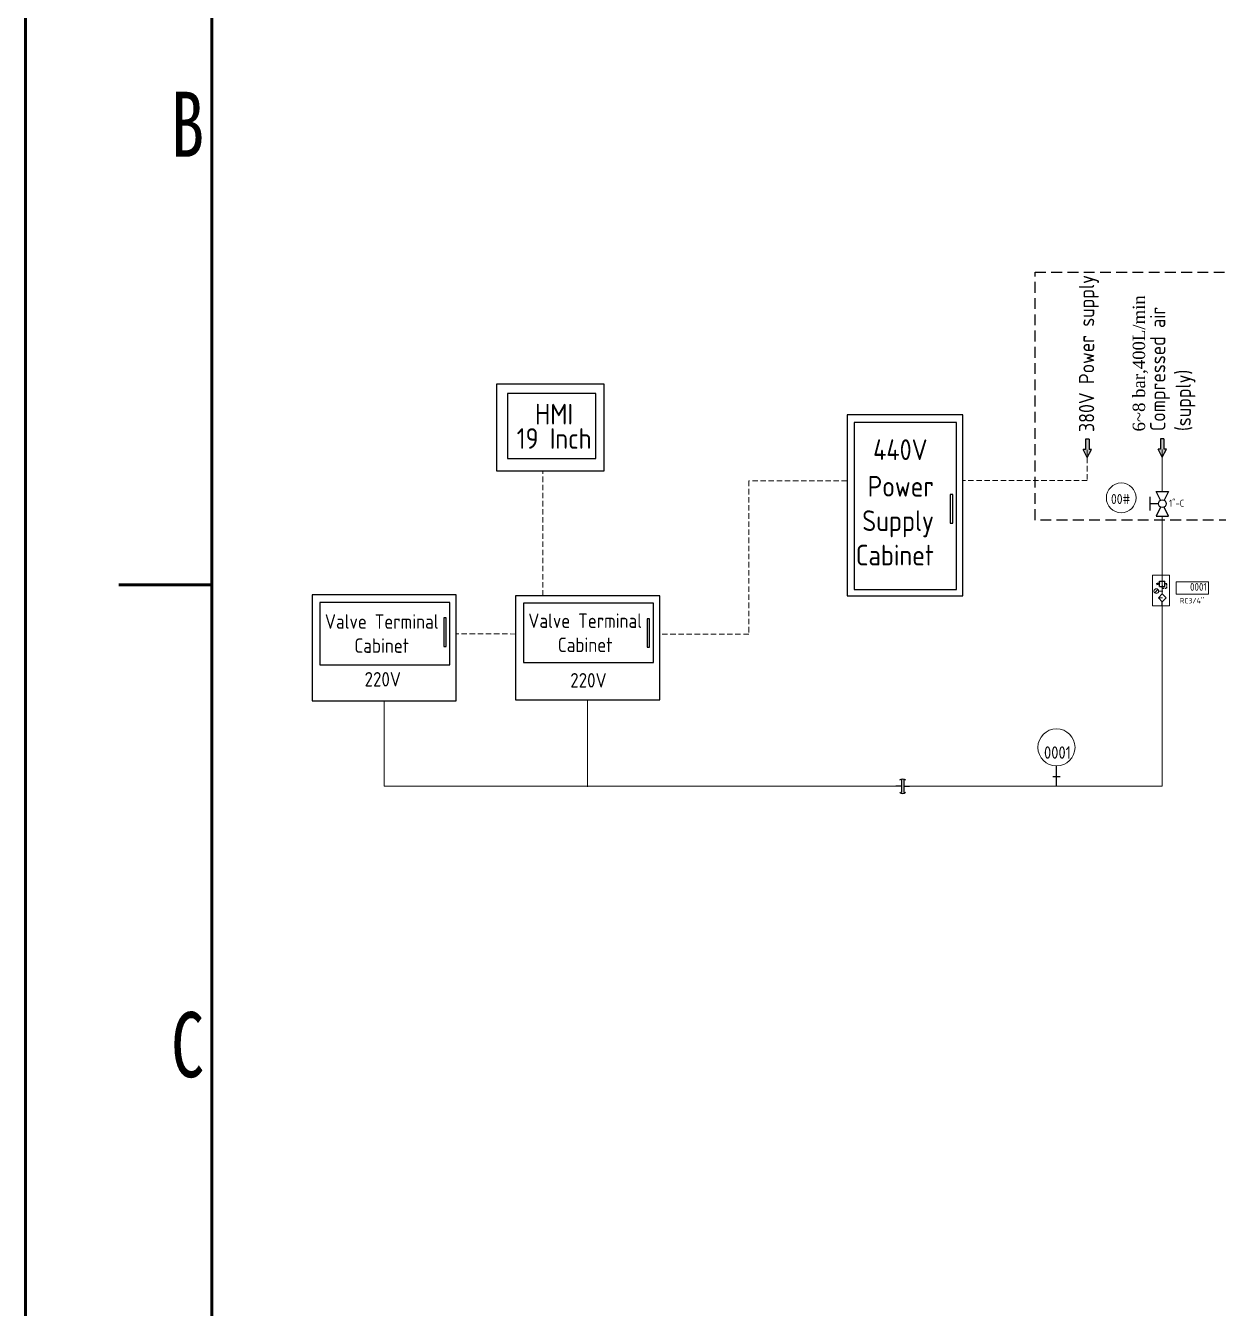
# Model space of a CAD drawing. Header units: millimetres. Extents: x -68339142 to 208, y -167 to 82456658.
# Drawn here: x -68339142 to -68337743, y 82449610 to 82451115 of the extents above; entities that cross this region are included whole.
import ezdxf

# ---------------------------------------------------------------- set-up
doc = ezdxf.new("R2010")
doc.units = ezdxf.units.MM
doc.header["$MEASUREMENT"] = 0
doc.linetypes.add('HIDDEN', pattern=[9.525, 6.35, -3.175])
for name, color, linetype, lineweight in [('AM_8', 1, 'Continuous', 15), ('Border (ISO)', 7, 'Continuous', 50), ('I8符号标注层', 3, 'Continuous', 9), ('Langurage', 7, 'Continuous', 0), ('图层09压缩空气CA', 4, 'Continuous', 15)]:
    doc.layers.add(name, color=color, linetype=linetype, lineweight=lineweight)
for name, color, linetype in [('压缩空气', 130, 'Continuous'), ('文字', 1, 'Continuous'), ('機器', 7, 'Continuous')]:
    doc.layers.add(name, color=color, linetype=linetype)
doc.styles.add('I(3.5)', font='simfang.ttf', dxfattribs={"width": 0.75})
doc.styles.get("Standard").update_dxf_attribs({"font": 'gbenor.shx', "bigfont": 'gbcbig.shx'})

# ---------------------------------------------------------------- blocks, each defined once
blk = doc.blocks.new('KGJK')
at = {"layer": 'AM_8'}
blk.add_hatch(color=256, dxfattribs=at).paths.add_polyline_path([(5848.81, -1050.61), (5848.81, -1052.35), (5853.94, -1052.35), (5853.94, -1053.56), (5858.11, -1051.48), (5853.94, -1049.39), (5853.94, -1050.61)])
at = {"layer": '文字'}
for p, q in [((5858.11, -1051.48), (5853.94, -1049.39)), ((5853.94, -1049.39), (5853.94, -1050.61)), ((5848.81, -1050.61), (5848.81, -1052.35)), ((5848.81, -1050.61), (5853.94, -1050.61)), ((5848.81, -1052.35), (5853.94, -1052.35)), ((5858.11, -1051.48), (5853.94, -1053.56)), ((5853.94, -1052.35), (5853.94, -1053.56))]:
    blk.add_line(p, q, dxfattribs=at)
blk = doc.blocks.new('*U572')
at = {"color": 0}
for p, q in [((0, 0), (-15, 0)), ((-7.39, -2.67), (-7.39, 2.6))]:
    blk.add_line(p, q, dxfattribs=at)
blk = doc.blocks.new('*U70')
at = {"color": 1, "linetype": 'ByBlock', "lineweight": 9}
blk.add_circle((-13.5, 0), 13.5, dxfattribs=at)
at = {"color": 1, "linetype": 'ByBlock', "lineweight": 9, "flags": 1}
for tag, p in [('YQJ_ITEMID', (23.95, 7.98)), ('YQJ_CLASS_NAME', (23.96, 3.68)), ('供电电源', (24.47, -5.23)), ('品牌', (24.38, -0.69)), ('控制方式', (24.6, -9.99)), ('量程下限', (24.2, -19.97)), ('量程上限', (24.33, -14.93)), ('输入信号类型2', (23.98, -30.48)), ('输入信号类型1', (24.15, -25.29))]:
    blk.add_attdef(tag, p, '', height=5, dxfattribs=at)
at = {"color": 1, "linetype": 'ByBlock', "lineweight": 13}
blk.add_attdef('YQJ_NO', (-22.58, -8.26), '', height=9, dxfattribs=at)
at = {"color": 1, "linetype": 'ByBlock', "lineweight": 13, "flags": 2}
blk.add_attdef('YQJ_CODE', (-20.25, -0.27), '', height=9, dxfattribs=at)
at = {"color": 1, "linetype": 'ByBlock', "lineweight": 9}
blk.add_attdef('尺寸', (-11.61, -20.93), '', height=6.3, dxfattribs=at)
blk = doc.blocks.new('*U36')
at = {"color": 0}
for p, q in [((-7, 0), (-12, 0)), ((-7, 5.5), (-7, -5.5)), ((-5, 5.5), (-5, -5.5)), ((-5, 0), (0, 0))]:
    blk.add_line(p, q, dxfattribs=at)
for centre, start, end in [((-6, 3.1), 44.2191, 133.5208), ((-6, -3.1), 226.4792, 315.7809)]:
    blk.add_arc(centre, 3.47, start, end, dxfattribs=at)
blk = doc.blocks.new('Borders A3')
at = {"layer": 'Border (ISO)'}
for p, q in [((0, 0), (0, 297)), ((10, 287), (10, 10)), ((10, 198), (5, 198))]:
    blk.add_line(p, q, dxfattribs=at)
at = {"layer": 'I8符号标注层', "char_height": 3.5, "attachment_point": 6, "style": 'I(3.5)'}
for s, insert in [('B', (9.6, 222.75)), ('C', (9.6, 173.25))]:
    blk.add_mtext(s, dxfattribs=dict(at, insert=insert))
blk = doc.blocks.new('*U182')
at = {"color": 0}
for p, q in [((-11.3, 6.3), (-11.3, -6.3)), ((-5.6, 11.2), (5.6, 11.2)), ((-1.6, 3.1), (-5.6, 11.2)), ((5.6, 11.2), (1.6, 3.1)), ((-3.5, 0), (-11.3, 0)), ((-1.6, -3.1), (-5.6, -11.3)), ((-5.6, -11.3), (5.6, -11.3)), ((5.6, -11.3), (1.6, -3.1))]:
    blk.add_line(p, q, dxfattribs=at)
at = {"color": 1, "linetype": 'ByBlock', "lineweight": 9}
blk.add_circle((-37.2, 5.3), 13.5, dxfattribs=at)
at = {"color": 0}
blk.add_circle((0, 0), 3.52, dxfattribs=at)
at = {"color": 1, "linetype": 'ByBlock', "lineweight": 9}
for tag, p, height, flags in [('YQJ_CODE', (-43.3, 7.9), 9, 2), ('YQJ_ITEMID', (12.3, -9.3), 5, 1), ('YQJ_CLASS_NAME', (12.3, -15), 5, 1), ('供电电源', (13.4, -26.4), 5, 1), ('品牌', (13.5, -20.6), 5, 1), ('控制方式', (13.7, -33.1), 5, 1), ('输出信号类型1', (14.2, -39.4), 5, 1), ('输出信号类型2', (14, -46.4), 5, 1)]:
    blk.add_attdef(tag, p, '', height=height, dxfattribs=dict(at, flags=flags))
for tag, p, height in [('YQJ_NO', (-46.5, -0.2), 9), ('尺寸', (6.2, -2.7), 6.3)]:
    blk.add_attdef(tag, p, '', height=height, dxfattribs=at)
blk = doc.blocks.new('*U561')
h = blk.add_hatch(color=7)
h.paths.add_polyline_path([(-0.3, 20.8, -0.414214), (0, 21.2, -0.414214), (0.3, 20.8)])
h.paths.add_polyline_path([(-0.3, 20.8), (0, 20.8), (0, 20.5, -0.414214)])
h.paths.add_polyline_path([(0, 20.5), (0, 20.8), (0.3, 20.8, -0.414214)])
h = blk.add_hatch(color=7)
h.paths.add_polyline_path([(-0.3, 17.2, -0.414214), (0, 17.6, -0.414214), (0.3, 17.2)])
h.paths.add_polyline_path([(-0.3, 17.2), (0, 17.2), (0, 16.9, -0.414214)])
h.paths.add_polyline_path([(0, 16.9), (0, 17.2), (0.3, 17.2, -0.414214)])
h = blk.add_hatch(color=7)
h.paths.add_polyline_path([(0, 23.9), (-0.2, 23.9), (0, 22.5)])
h.paths.add_polyline_path([(0.2, 23.9), (0, 23.9), (0, 22.5)])
at = {"color": 7, "ltscale": 0.1}
for p, q in [((-11.5, 0), (-11.5, 36)), ((8.4, 36), (-11.5, 36)), ((8.4, 0), (8.4, 36)), ((-11.5, 0), (8.4, 0))]:
    blk.add_line(p, q, dxfattribs=at)
at = {"color": 7}
for p, q in [((0, 13.9), (0, 36)), ((-5.6, 18.8), (-8.7, 15.2)), ((-8.7, 15.2), (-7.9, 16.7)), ((-8.7, 15.2), (-7.2, 16.3)), ((0, 17.2), (-4.3, 17.2)), ((0, 22.5), (-0.2, 23.9)), ((-0.2, 23.9), (0.2, 23.9)), ((0, 22.5), (0.2, 23.9)), ((-4.6, 9.3), (0.1, 9.3))]:
    blk.add_line(p, q, dxfattribs=at)
at = {"color": 7, "lineweight": -3}
for p, q in [((-6.7, 26.8), (-5.8, 24.7)), ((-5, 26.8), (-5.8, 24.7)), ((-5, 26.8), (-4.1, 24.7)), ((-3.2, 26.8), (-4.1, 24.7)), ((-3.2, 22.5), (-3.2, 29)), ((-3.2, 29), (3.2, 29)), ((-3.2, 22.5), (3.2, 22.5)), ((3.2, 22.5), (3.2, 29)), ((0, 13.9), (-4.6, 9.3)), ((-4.6, 9.3), (0, 4.8)), ((0, 13.9), (4.6, 9.3)), ((4.6, 9.3), (0, 4.8)), ((0, 0), (0, 4.8))]:
    blk.add_line(p, q, dxfattribs=at)
at = {"color": 7, "linetype": 'HIDDEN', "lineweight": -3, "ltscale": 0.3}
for p, q in [((0, 20.8), (5.2, 20.8)), ((5.2, 25.7), (3.2, 25.7)), ((5.2, 20.8), (5.2, 25.7))]:
    blk.add_line(p, q, dxfattribs=at)
at = {"color": 1, "linetype": 'ByBlock', "lineweight": 9}
blk.add_lwpolyline([(54.3, 13.5), (16.5, 13.5), (16.5, 27.9), (54.3, 27.9)], close=True, dxfattribs=at)
at = {"color": 7}
for centre, radius in [((-7, 17.2), 2.7), ((0, 20.8), 0.337), ((0, 17.2), 0.337)]:
    blk.add_circle(centre, radius, dxfattribs=at)
at = {"color": 1, "linetype": 'ByBlock', "lineweight": 9}
for tag, p, height, flags in [('YQJ_CODE', (17.4, 17.7), 9, 2), ('YQJ_ITEMID', (12.6, -14.4), 5, 1), ('YQJ_CLASS_NAME', (13.1, -19.9), 5, 1)]:
    blk.add_attdef(tag, p, '', height=height, dxfattribs=dict(at, flags=flags))
for tag, p, height in [('YQJ_NO', (32.6, 17.7), 9), ('尺寸', (20.3, 2.8), 6.3)]:
    blk.add_attdef(tag, p, '', height=height, dxfattribs=at)

msp = doc.modelspace()

# ---------------------------------------------------------------- linework, layer by layer
at = {"linetype": 'HIDDEN', "ltscale": 2}
msp.add_lwpolyline([(-68337957.99229, 82450825.40922), (-68336224.5318, 82450825.40923), (-68336224.5318, 82450534.46858), (-68337957.99229, 82450534.46858)], close=True, dxfattribs=at)
for points in [[(-68338463.70272, 82450694.0664), (-68338589.79648, 82450694.0664), (-68338589.79648, 82450592.36839), (-68338463.70272, 82450592.36839)], [(-68338473.46952, 82450682.92796), (-68338577.03023, 82450682.92796), (-68338577.03023, 82450606.78211), (-68338473.46952, 82450606.78211)], [(-68338042.88507, 82450657.82013), (-68338178.59225, 82450657.82013), (-68338178.59225, 82450445.39706), (-68338042.88507, 82450445.39706)], [(-68338050.25988, 82450648.84287), (-68338170.1298, 82450648.84287), (-68338170.1298, 82450452.86278), (-68338050.25988, 82450452.86278)], [(-68338054.6523, 82450564.48697), (-68338057.61796, 82450564.48697), (-68338057.61796, 82450531.00387), (-68338054.6523, 82450531.00387)], [(-68338637.06799, 82450446.65648), (-68338806.05157, 82450446.65648), (-68338806.05157, 82450322.21024), (-68338637.06799, 82450322.21024)], [(-68338644.44281, 82450437.67922), (-68338797.01923, 82450437.67922), (-68338797.01923, 82450364.60798), (-68338644.44281, 82450364.60798)], [(-68338398.43876, 82450445.76508), (-68338567.42235, 82450445.76508), (-68338567.42235, 82450323.44991), (-68338398.43876, 82450323.44991)], [(-68338405.81358, 82450436.78782), (-68338558.39001, 82450436.78782), (-68338558.39001, 82450367.26981), (-68338405.81358, 82450367.26981)], [(-68338648.83522, 82450419.64915), (-68338651.80088, 82450419.64915), (-68338651.80088, 82450386.16606), (-68338648.83522, 82450386.16606)], [(-68338410.20599, 82450418.75775), (-68338413.17166, 82450418.75775), (-68338413.17166, 82450385.27466), (-68338410.20599, 82450385.27466)]]:
    msp.add_lwpolyline(points, close=True)
at = {"layer": 'Langurage', "color": 7, "linetype": 'HIDDEN'}
for p, q in [((-68337896.71709, 82450616.97726), (-68337896.71709, 82450580.90406)), ((-68338535.65645, 82450445.76508), (-68338535.65645, 82450592.36839)), ((-68338293.89308, 82450580.5268), (-68338293.89308, 82450400.47942)), ((-68338178.59225, 82450580.5268), (-68338293.89308, 82450580.5268)), ((-68337896.71709, 82450580.90406), (-68338042.88507, 82450580.90406)), ((-68338567.42235, 82450400.7914), (-68338637.06799, 82450400.8859)), ((-68338293.89308, 82450400.56213), (-68338398.43876, 82450400.56213))]:
    msp.add_line(p, q, dxfattribs=at)
at = {"layer": '压缩空气', "lineweight": 9}
for p, q in [((-68337808.75449, 82450617.33864), (-68337808.75449, 82450568.21255)), ((-68337808.75449, 82450538.861), (-68337808.75449, 82450465.13731)), ((-68337808.75449, 82450433.91537), (-68337808.75449, 82450222.21432)), ((-68338721.55978, 82450222.21432), (-68338721.55978, 82450322.21024)), ((-68338482.93055, 82450221.32292), (-68338482.93055, 82450323.44991)), ((-68338114.62557, 82450222.21432), (-68338721.55978, 82450222.21432)), ((-68337808.75449, 82450222.21432), (-68338111.98702, 82450222.21432))]:
    msp.add_line(p, q, dxfattribs=at)

# ---------------------------------------------------------------- block references
for name, p, xscale, yscale, zscale in [('Borders A3', (-68339142.31944, 82446137.04862), 21.8262244274396, 21.8262244274396, 21.8262244274396), ('*U36', (-68338121.2923, 82450222.21432), -1.331, 1.331, 1.331)]:
    msp.add_blockref(name, p, dxfattribs=dict(xscale=xscale, yscale=yscale, zscale=zscale))
ref = msp.add_blockref('*U182', (-68337808.75449, 82450553.65806), dxfattribs=dict(xscale=1.293732, yscale=1.293732, zscale=1.293732))
ref.add_attrib('YQJ_NO', '00#', (-68337868.95173, 82450553.34049), dxfattribs={"color": 1, "linetype": 'ByBlock', "lineweight": 9, "height": 11.643588})
ref.add_attrib('尺寸', '1"-C', (-68337800.79255, 82450550.14493), dxfattribs={"color": 1, "linetype": 'ByBlock', "lineweight": 9, "height": 8.150512})
ref = msp.add_blockref('*U70', (-68337911.12547, 82450267.78057), dxfattribs=dict(xscale=1.610510000000001, yscale=1.610510000000001, zscale=1.610510000000001))
ref.add_attrib('YQJ_NO', '0001', (-68337947.4916, 82450254.47702), dxfattribs={"color": 1, "linetype": 'ByBlock', "lineweight": 13, "height": 14.49459})
at = {"xscale": 1.610510000000001, "yscale": 1.610510000000001, "zscale": 1.610510000000001, "rotation": 270}
msp.add_blockref('*U572', (-68337932.86735, 82450221.88104), dxfattribs=at)
at = {"layer": '图层09压缩空气CA'}
ref = msp.add_blockref('*U561', (-68337808.75449, 82450433.91537), dxfattribs=at)
ref.add_attrib('YQJ_NO', '0001', (-68337776.19434, 82450451.5751), dxfattribs={"layer": '0', "color": 1, "linetype": 'ByBlock', "lineweight": 9, "height": 9})
ref.add_attrib('尺寸', 'RC3/4"', (-68337788.43431, 82450436.73651), dxfattribs={"layer": '0', "color": 1, "linetype": 'ByBlock', "lineweight": 9, "height": 6.3})
at = {"layer": '機器', "lineweight": 9, "xscale": 2.320970104329006, "yscale": 2.320970104329006, "zscale": 2.320970104329006, "rotation": 270}
for p in [(-68335456.26891, 82464204.20784), (-68335368.3063, 82464204.56921)]:
    msp.add_blockref('KGJK', p, dxfattribs=at)

# ---------------------------------------------------------------- texts
at = {"color": 3, "lineweight": 9, "attachment_point": 3}
for s, insert, char_height, width in [('\\pxqc;HMI', (-68338493.69938, 82450670.87021), 24.235977, 57.2618881), ('\\pxqc;19 Inch', (-68338477.84546, 82450642.27464), 24.2359772, 88.7901876), ('440V', (-68338084.18418, 82450629.12554), 24.235977, 67.8033509), ('Power Supply Cabinet', (-68338076.67444, 82450586.24637), 24.2359772, 90.9588272), ('\\pxqc;Valve Terminal\\PCabinet', (-68338659.92522, 82450423.92152), 16.965184, 129.2667377), ('\\pxqc;Valve Terminal\\PCabinet', (-68338421.23834, 82450424.86849), 16.965184, 129.2667377), ('220V', (-68338701.98985, 82450356.13971), 16.965184, 47.1722426), ('220V', (-68338460.67735, 82450354.95224), 16.965184, 47.1722426)]:
    msp.add_mtext(s, dxfattribs=dict(at, insert=insert, char_height=char_height, width=width))
at = {"layer": 'Langurage', "linetype": 'ByBlock', "lineweight": 9, "insert": (-68337843.47813, 82450638.40529), "char_height": 14.56968345, "width": 207.526766, "attachment_point": 1, "rotation": 90}
msp.add_mtext('{\\fTimes New Roman|b0|i0|c134|p18;6~8 bar,\\fTimes New Roman|b0|i0|c0|p18;4\\fTimes New Roman|b0|i0|c134|p18;00L/min}', dxfattribs=at)
at = {"layer": '压缩空气', "color": 7, "linetype": 'ByBlock', "lineweight": 9, "char_height": 17.9534405, "width": 188.3307569, "attachment_point": 1, "rotation": 90}
for s, insert in [('380V Power supply', (-68337906.53762, 82450637.71618)), ('Compressed air (supply)', (-68337823.10341, 82450638.87717))]:
    msp.add_mtext(s, dxfattribs=dict(at, insert=insert))

doc.saveas('drawing.dxf')
